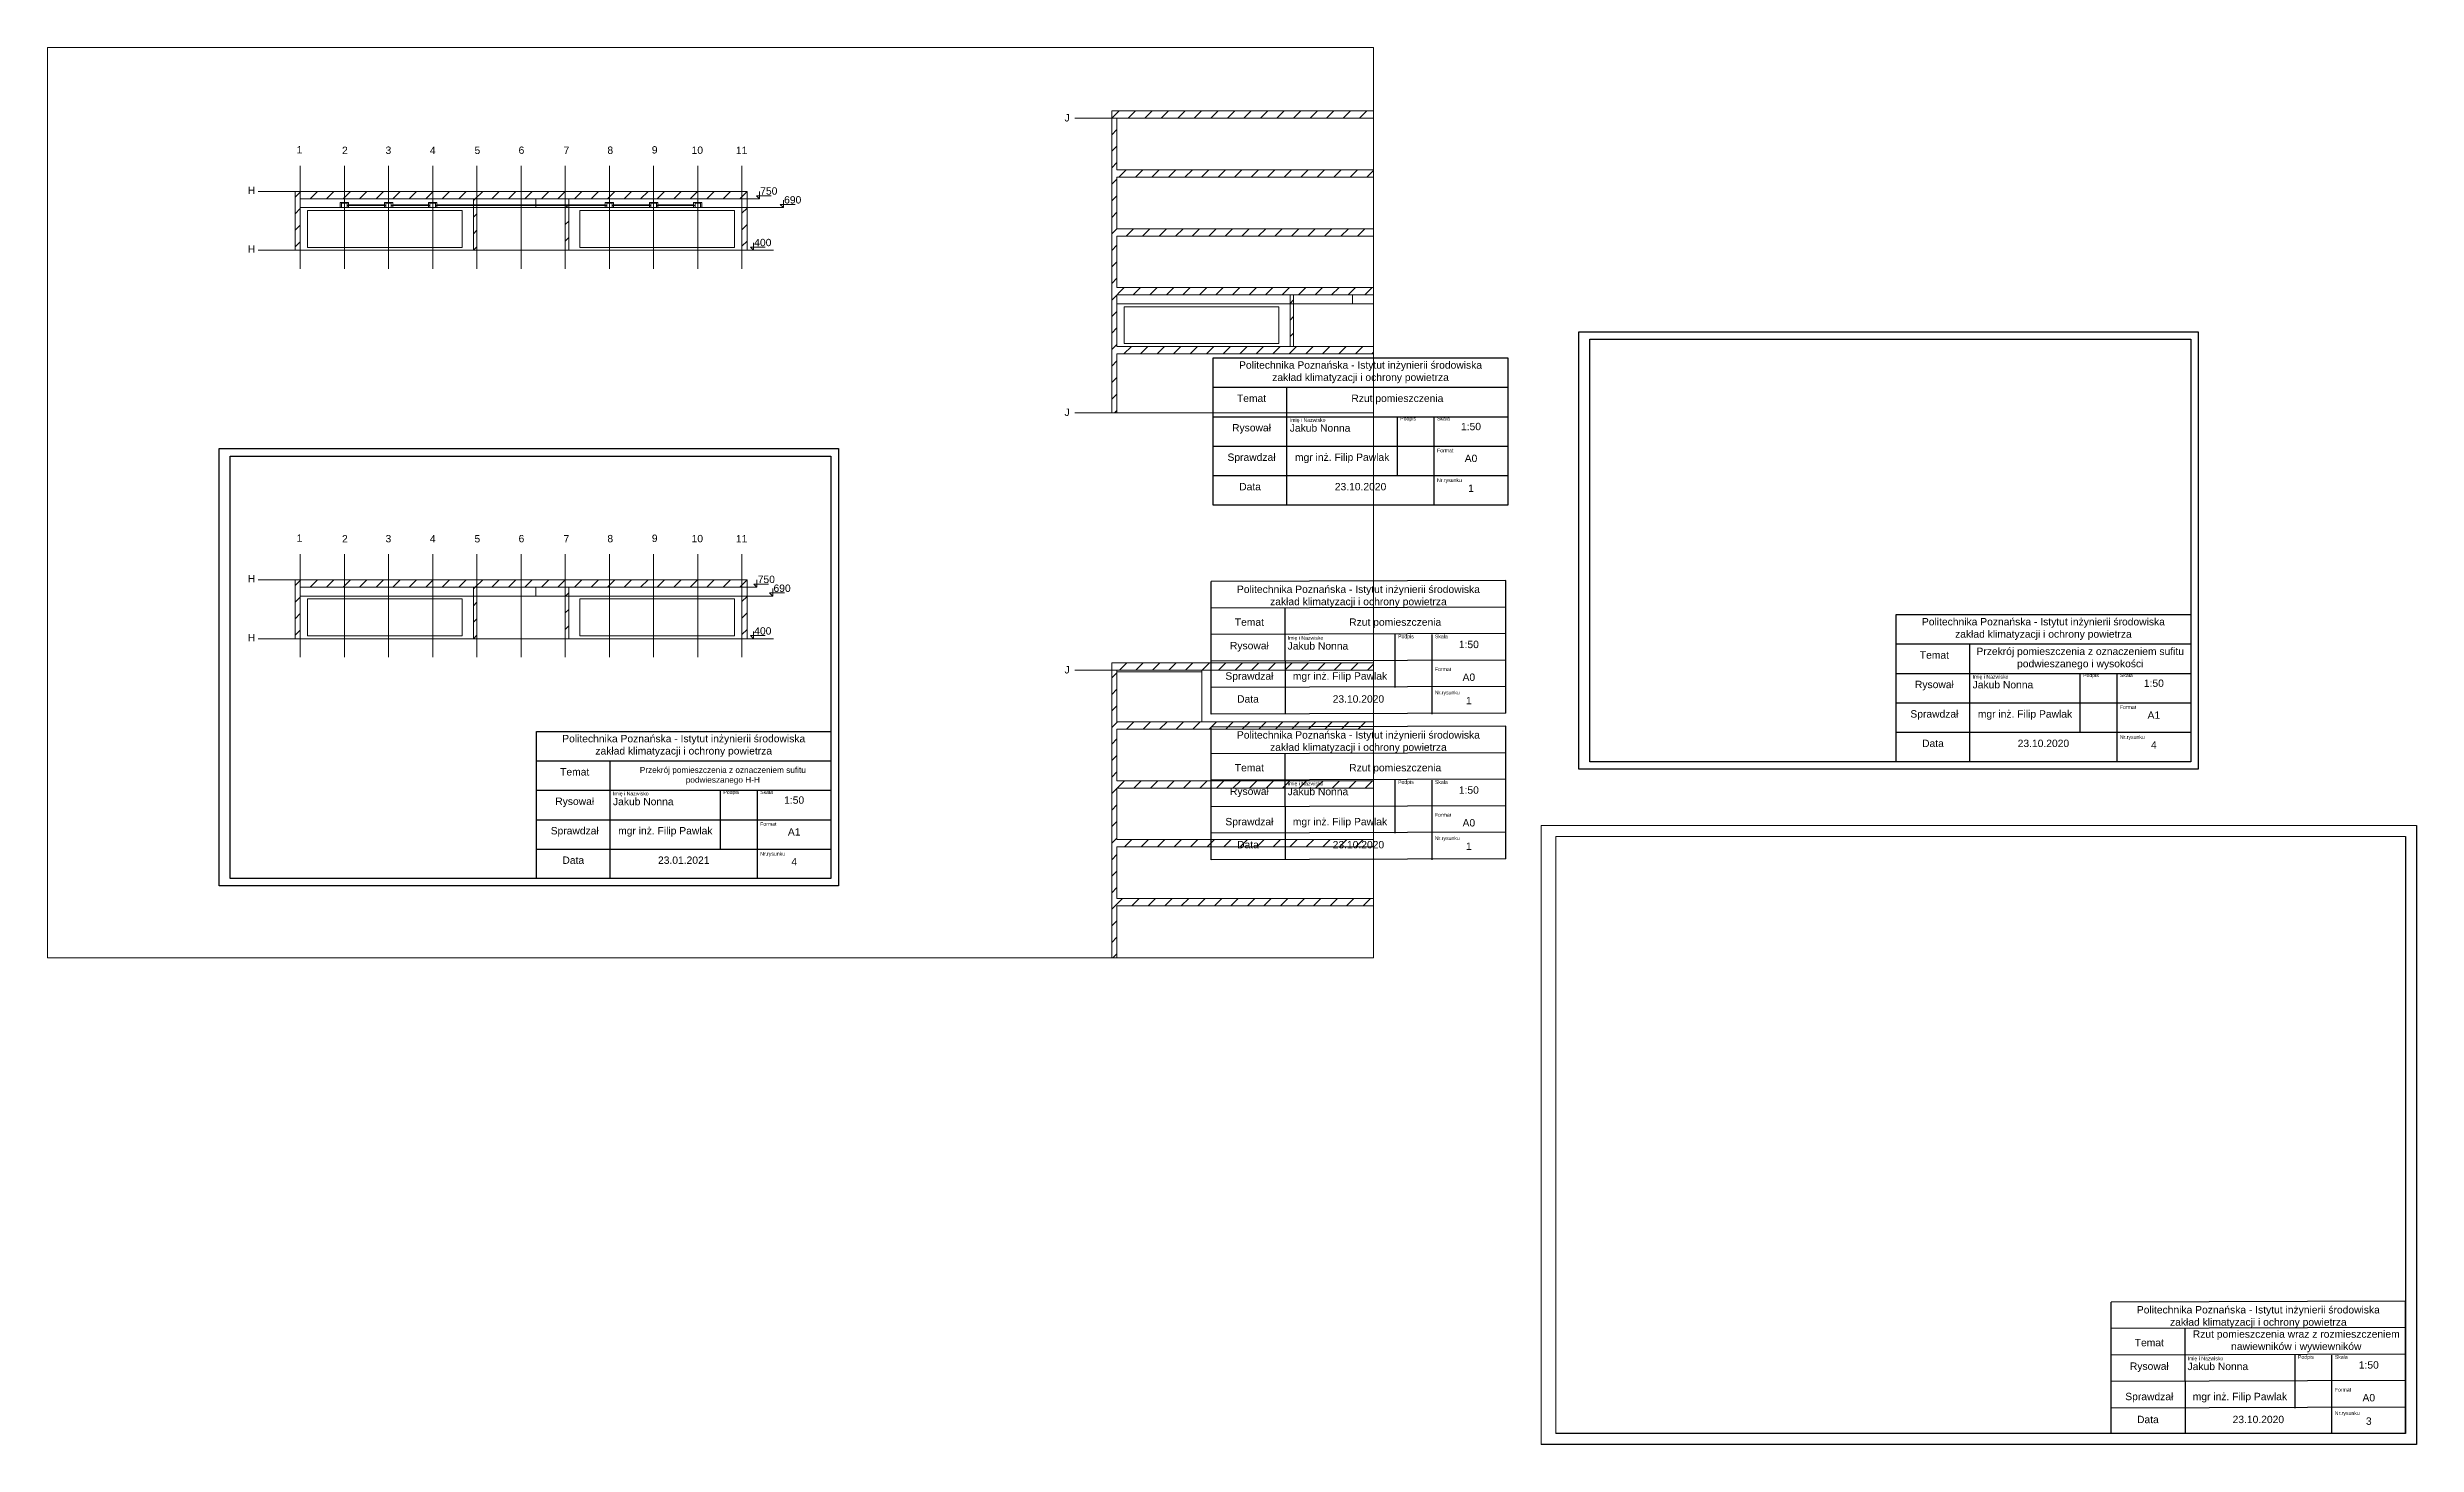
# Paper-space layout '4' of a CAD drawing. Header units: millimetres. Extents: x -233 to 2984, y -759 to 1139.
# The model-space entities are those that its viewports show. They can reach past a viewport. Long polylines and large blocks are cut down to what shows.
import ezdxf

# ---------------------------------------------------------------- set-up
doc = ezdxf.new("R2010")
doc.units = ezdxf.units.MM
doc.linetypes.add('JIS_02_1.2', pattern=[2.5, 1.25, -1.25])
for name, color, linetype, lineweight in [('instalacja nawiewna', 150, 'Continuous', 20), ('opisy', 7, 'Continuous', 13), ('wymiary', 7, 'Continuous', 13), ('wywiewniki', 30, 'Continuous', 20)]:
    doc.layers.add(name, color=color, linetype=linetype, lineweight=lineweight)
doc.layers.add('osie', color=7, linetype='JIS_02_1.2', lineweight=5, transparency=0.7)
doc.layers.add('podkład', color=7, linetype='Continuous', lineweight=13, transparency=0.7)
doc.styles.get("Standard").update_dxf_attribs({"font": 'arial.ttf', "height": 0.02})
pattern_1 = [(45, (56799.78836, -93584.2136), (-0.56126601, 0.56126601), [])]
pattern_2 = [(45, (56855.2462, -93628.2353), (-0.56126601, 0.56126601), [])]
pattern_3 = [(45, (56799.78836, -93610.5923), (-0.56126601, 0.56126601), [])]

msp = doc.modelspace()

# ---------------------------------------------------------------- hatches: boundary and pattern name
at = {"layer": 'podkład'}
h = msp.add_hatch(dxfattribs=at)
h.set_pattern_fill('ANSI31', color=256, scale=0.25)
h.set_pattern_definition(pattern_2)
h.paths.add_polyline_path([(59893.530913, -87603.91302), (59862.830913, -87603.91302), (59862.830913, -87624.41302), (59863.180913, -87624.41302), (59863.180913, -87620.41302), (59893.180913, -87620.41302), (59893.180913, -87624.41302), (59893.530913, -87624.41302)])
h.paths.add_polyline_path([(59863.180913, -87608.41302), (59893.180913, -87608.41302), (59893.180913, -87611.91302), (59863.180913, -87611.91302)], flags=16)
h.paths.add_polyline_path([(59863.180913, -87607.91302), (59863.180913, -87604.41302), (59893.180913, -87604.41302), (59893.180913, -87607.91302)], flags=16)
h.paths.add_polyline_path([(59863.180913, -87612.41302), (59893.180913, -87612.41302), (59893.180913, -87615.91302), (59863.180913, -87615.91302)], flags=16)
h.paths.add_polyline_path([(59863.180913, -87616.41302), (59893.180913, -87616.41302), (59893.180913, -87616.51302), (59893.180913, -87619.91302), (59863.180913, -87619.91302), (59863.180913, -87616.51302)], flags=16)
h.paths.add_polyline_path([(59863.680913, -87616.81302), (59874.180913, -87616.81302), (59874.180913, -87619.31302), (59863.680913, -87619.31302)], flags=0)
h.paths.add_polyline_path([(59882.180913, -87616.81302), (59892.680913, -87616.81302), (59892.680913, -87619.31302), (59882.180913, -87619.31302)], flags=0)
h.paths.add_polyline_path([(59881.420913, -87616.51302), (59881.180913, -87616.51302), (59881.180913, -87619.91302), (59881.420913, -87619.91302)], flags=0)
h.paths.add_polyline_path([(59875.180913, -87616.51302), (59874.940913, -87616.51302), (59874.940913, -87619.91302), (59875.180913, -87619.91302)], flags=0)
h = msp.add_hatch(dxfattribs=at)
h.set_pattern_fill('ANSI31', color=256, scale=0.25)
h.set_pattern_definition(pattern_1)
h.paths.add_polyline_path([(59807.723098, -87609.981195), (59807.723098, -87609.381195), (59807.373098, -87609.381195), (59807.373098, -87609.981195), (59807.373098, -87613.381195), (59807.723098, -87613.381195)])
h.paths.add_polyline_path([(59819.723098, -87609.981195), (59819.483098, -87609.981195), (59819.483098, -87613.381195), (59819.723098, -87613.381195)])
h.paths.add_polyline_path([(59825.963098, -87609.981195), (59825.723098, -87609.981195), (59825.723098, -87613.381195), (59825.963098, -87613.381195)])
h.paths.add_polyline_path([(59819.483098, -87609.381195), (59807.723098, -87609.381195), (59807.723098, -87609.881195), (59819.483098, -87609.881195)])
h.paths.add_polyline_path([(59819.723098, -87609.381195), (59819.483098, -87609.381195), (59819.483098, -87609.881195), (59819.723098, -87609.881195)])
h.paths.add_polyline_path([(59825.723098, -87609.381195), (59819.723098, -87609.381195), (59819.723098, -87609.881195), (59825.723098, -87609.881195)])
h.paths.add_polyline_path([(59837.723098, -87609.381195), (59825.963098, -87609.381195), (59825.963098, -87609.881195), (59837.723098, -87609.881195)])
h.paths.add_polyline_path([(59838.073098, -87609.981195), (59838.073098, -87609.381195), (59837.723098, -87609.381195), (59837.723098, -87609.981195), (59837.723098, -87613.381195), (59838.073098, -87613.381195)])
h = msp.add_hatch(dxfattribs=at)
h.set_pattern_fill('ANSI31', color=256, scale=0.25)
h.set_pattern_definition(pattern_1)
h.paths.add_polyline_path([(59819.483098, -87609.981195), (59819.723098, -87609.981195), (59819.723098, -87609.881195), (59819.483098, -87609.881195)])
h = msp.add_hatch(dxfattribs=at)
h.set_pattern_fill('ANSI31', color=256, scale=0.25)
h.set_pattern_definition(pattern_2)
h.paths.add_polyline_path([(59875.180913, -87616.51302), (59874.940913, -87616.51302), (59874.940913, -87619.91302), (59875.180913, -87619.91302)])
h.paths.add_polyline_path([(59881.420913, -87616.51302), (59881.180913, -87616.51302), (59881.180913, -87619.91302), (59881.420913, -87619.91302)])
h = msp.add_hatch(dxfattribs=at)
h.set_pattern_fill('ANSI31', color=256, scale=0.25)
h.set_pattern_definition(pattern_3)
h.paths.add_polyline_path([(59807.723098, -87636.359841), (59807.723098, -87635.759841), (59807.373098, -87635.759841), (59807.373098, -87636.359841), (59807.373098, -87639.759841), (59807.723098, -87639.759841)])
h.paths.add_polyline_path([(59819.723098, -87636.359841), (59819.483098, -87636.359841), (59819.483098, -87639.759841), (59819.723098, -87639.759841)])
h.paths.add_polyline_path([(59825.963098, -87636.359841), (59825.723098, -87636.359841), (59825.723098, -87639.759841), (59825.963098, -87639.759841)])
h.paths.add_polyline_path([(59819.483098, -87635.759841), (59807.723098, -87635.759841), (59807.723098, -87636.259841), (59819.483098, -87636.259841)])
h.paths.add_polyline_path([(59819.723098, -87635.759841), (59819.483098, -87635.759841), (59819.483098, -87636.259841), (59819.723098, -87636.259841)])
h.paths.add_polyline_path([(59825.723098, -87635.759841), (59819.723098, -87635.759841), (59819.723098, -87636.259841), (59825.723098, -87636.259841)])
h.paths.add_polyline_path([(59837.723098, -87635.759841), (59825.963098, -87635.759841), (59825.963098, -87636.259841), (59837.723098, -87636.259841)])
h.paths.add_polyline_path([(59838.073098, -87636.359841), (59838.073098, -87635.759841), (59837.723098, -87635.759841), (59837.723098, -87636.359841), (59837.723098, -87639.759841), (59838.073098, -87639.759841)])
h = msp.add_hatch(dxfattribs=at)
h.set_pattern_fill('ANSI31', color=256, scale=0.25)
h.set_pattern_definition(pattern_3)
h.paths.add_polyline_path([(59819.483098, -87636.359841), (59819.723098, -87636.359841), (59819.723098, -87636.259841), (59819.483098, -87636.259841)])
h = msp.add_hatch(dxfattribs=at)
h.set_pattern_fill('ANSI31', color=256, scale=0.25)
h.set_pattern_definition([(45, (56855.2462, -93638.1868), (-0.56126601, 0.56126601), [])])
h.paths.add_polyline_path([(59862.830913, -87661.902689), (59863.180913, -87661.902689), (59863.180913, -87657.902689), (59893.180913, -87657.902689), (59893.180913, -87661.902689), (59893.530913, -87661.902689), (59893.530913, -87641.402689), (59862.830913, -87641.402689)])
h.paths.add_polyline_path([(59863.180913, -87641.902689), (59893.180913, -87641.902689), (59893.180913, -87645.402689), (59863.180913, -87645.402689)], flags=16)
h.paths.add_polyline_path([(59863.180913, -87645.902689), (59893.180913, -87645.902689), (59893.180913, -87649.402689), (59863.180913, -87649.402689)], flags=16)
h.paths.add_polyline_path([(59863.180913, -87649.902689), (59893.180913, -87649.902689), (59893.180913, -87653.402689), (59863.180913, -87653.402689)], flags=16)
h.paths.add_polyline_path([(59863.180913, -87653.902689), (59893.180913, -87653.902689), (59893.180913, -87654.002689), (59893.180913, -87657.402689), (59863.180913, -87657.402689), (59863.180913, -87654.002689)], flags=16)

# ---------------------------------------------------------------- linework, layer by layer
at = {"layer": 'instalacja nawiewna', "ltscale": 20}
for p, q in [((59810.922098, -87610.473195), (59810.524098, -87610.473195)), ((59810.524098, -87610.473195), (59810.524098, -87610.481195)), ((59810.524098, -87610.481195), (59810.922098, -87610.481195)), ((59810.537098, -87610.473195), (59810.537098, -87610.178195)), ((59810.537098, -87610.178195), (59810.909098, -87610.178195)), ((59810.909098, -87610.178195), (59810.909098, -87610.473195)), ((59810.909098, -87610.325695), (59813.537098, -87610.325695)), ((59810.922098, -87610.481195), (59810.922098, -87610.473195)), ((59813.922098, -87610.473195), (59813.524098, -87610.473195)), ((59813.524098, -87610.473195), (59813.524098, -87610.481195)), ((59813.524098, -87610.481195), (59813.922098, -87610.481195)), ((59813.537098, -87610.473195), (59813.537098, -87610.178195)), ((59813.537098, -87610.178195), (59813.909098, -87610.178195)), ((59813.909098, -87610.178195), (59813.909098, -87610.473195)), ((59813.909098, -87610.325695), (59816.537098, -87610.325695)), ((59813.922098, -87610.481195), (59813.922098, -87610.473195)), ((59816.922098, -87610.473195), (59816.524098, -87610.473195)), ((59816.524098, -87610.473195), (59816.524098, -87610.481195)), ((59816.524098, -87610.481195), (59816.922098, -87610.481195)), ((59816.537098, -87610.473195), (59816.537098, -87610.178195)), ((59816.537098, -87610.178195), (59816.909098, -87610.178195)), ((59816.909098, -87610.178195), (59816.909098, -87610.473195)), ((59816.909098, -87610.325695), (59824.049542, -87610.325695)), ((59816.922098, -87610.481195), (59816.922098, -87610.473195)), ((59824.049542, -87610.325695), (59828.537098, -87610.325695)), ((59828.922098, -87610.473195), (59828.524098, -87610.473195)), ((59828.524098, -87610.473195), (59828.524098, -87610.481195)), ((59828.524098, -87610.481195), (59828.922098, -87610.481195)), ((59828.537098, -87610.473195), (59828.537098, -87610.178195)), ((59828.537098, -87610.178195), (59828.909098, -87610.178195)), ((59828.909098, -87610.178195), (59828.909098, -87610.473195)), ((59828.909098, -87610.325695), (59831.537098, -87610.325695)), ((59828.922098, -87610.481195), (59828.922098, -87610.473195)), ((59831.922098, -87610.473195), (59831.524098, -87610.473195)), ((59831.524098, -87610.473195), (59831.524098, -87610.481195)), ((59831.524098, -87610.481195), (59831.922098, -87610.481195)), ((59831.537098, -87610.473195), (59831.537098, -87610.178195)), ((59831.537098, -87610.178195), (59831.909098, -87610.178195)), ((59831.909098, -87610.178195), (59831.909098, -87610.473195)), ((59831.909098, -87610.325695), (59834.537098, -87610.325695)), ((59831.922098, -87610.481195), (59831.922098, -87610.473195)), ((59834.922098, -87610.473195), (59834.524098, -87610.473195)), ((59834.524098, -87610.473195), (59834.524098, -87610.481195)), ((59834.524098, -87610.481195), (59834.922098, -87610.481195)), ((59834.537098, -87610.473195), (59834.537098, -87610.178195)), ((59834.537098, -87610.178195), (59834.909098, -87610.178195)), ((59834.909098, -87610.178195), (59834.909098, -87610.473195)), ((59834.922098, -87610.481195), (59834.922098, -87610.473195))]:
    msp.add_line(p, q, dxfattribs=at)
at = {"layer": 'osie', "linetype": 'Continuous'}
for p, q in [((59860.330913, -87604.41302), (59895.330913, -87604.41302)), ((59807.723098, -87614.641195), (59807.723098, -87607.641195)), ((59810.723098, -87614.641195), (59810.723098, -87607.641195)), ((59813.723098, -87614.641195), (59813.723098, -87607.641195)), ((59816.723098, -87614.641195), (59816.723098, -87607.641195)), ((59819.723098, -87614.641195), (59819.723098, -87607.641195)), ((59822.723098, -87614.641195), (59822.723098, -87607.641195)), ((59825.723098, -87614.641195), (59825.723098, -87607.641195)), ((59828.723098, -87614.641195), (59828.723098, -87607.641195)), ((59831.723098, -87614.641195), (59831.723098, -87607.641195)), ((59834.723098, -87614.641195), (59834.723098, -87607.641195)), ((59837.723098, -87614.641195), (59837.723098, -87607.641195)), ((59804.873098, -87609.381195), (59838.073098, -87609.381195)), ((59804.873098, -87613.381195), (59839.873098, -87613.381195)), ((59860.330913, -87624.41302), (59895.330913, -87624.41302)), ((59807.723098, -87641.019841), (59807.723098, -87634.019841)), ((59810.723098, -87641.019841), (59810.723098, -87634.019841)), ((59813.723098, -87641.019841), (59813.723098, -87634.019841)), ((59816.723098, -87641.019841), (59816.723098, -87634.019841)), ((59819.723098, -87641.019841), (59819.723098, -87634.019841)), ((59822.723098, -87641.019841), (59822.723098, -87634.019841)), ((59825.723098, -87641.019841), (59825.723098, -87634.019841)), ((59828.723098, -87641.019841), (59828.723098, -87634.019841)), ((59831.723098, -87641.019841), (59831.723098, -87634.019841)), ((59834.723098, -87641.019841), (59834.723098, -87634.019841)), ((59837.723098, -87641.019841), (59837.723098, -87634.019841)), ((59804.873098, -87635.759841), (59838.073098, -87635.759841)), ((59804.873098, -87639.759841), (59839.873098, -87639.759841)), ((59860.330913, -87641.902689), (59895.330913, -87641.902689))]:
    msp.add_line(p, q, dxfattribs=at)
at = {"layer": 'podkład'}
for p, q in [((59862.830913, -87603.91302), (59893.530913, -87603.91302)), ((59862.830913, -87624.41302), (59862.830913, -87603.91302)), ((59863.180913, -87604.41302), (59893.180913, -87604.41302)), ((59863.180913, -87607.91302), (59863.180913, -87604.41302)), ((59863.180913, -87607.91302), (59893.180913, -87607.91302)), ((59863.180913, -87608.41302), (59893.180913, -87608.41302)), ((59863.180913, -87611.91302), (59863.180913, -87608.41302)), ((59807.373098, -87609.981195), (59807.373098, -87609.381195)), ((59807.373098, -87609.381195), (59807.723098, -87609.381195)), ((59807.373098, -87613.381195), (59807.373098, -87609.981195)), ((59807.723098, -87609.381195), (59837.723098, -87609.381195)), ((59807.723098, -87609.981195), (59807.723098, -87609.881195)), ((59807.723098, -87609.881195), (59837.723098, -87609.881195)), ((59807.723098, -87613.381195), (59807.723098, -87609.981195)), ((59807.723098, -87610.481195), (59837.723098, -87610.481195)), ((59819.483098, -87609.981195), (59819.483098, -87609.881195)), ((59819.483098, -87613.381195), (59819.483098, -87609.981195)), ((59819.723098, -87609.981195), (59819.723098, -87609.881195)), ((59819.723098, -87613.381195), (59819.723098, -87609.981195)), ((59825.723098, -87609.981195), (59825.723098, -87609.881195)), ((59825.723098, -87613.381195), (59825.723098, -87609.981195)), ((59825.963098, -87609.981195), (59825.963098, -87609.881195)), ((59825.963098, -87613.381195), (59825.963098, -87609.981195)), ((59837.723098, -87609.381195), (59838.073098, -87609.381195)), ((59837.723098, -87609.981195), (59837.723098, -87609.881195)), ((59837.723098, -87613.381195), (59837.723098, -87609.981195)), ((59838.073098, -87609.981195), (59838.073098, -87609.381195)), ((59838.073098, -87613.381195), (59838.073098, -87609.981195)), ((59863.180913, -87611.91302), (59893.180913, -87611.91302)), ((59807.373098, -87613.381195), (59807.723098, -87613.381195)), ((59807.723098, -87613.381195), (59837.723098, -87613.381195)), ((59837.723098, -87613.381195), (59838.073098, -87613.381195)), ((59863.180913, -87615.91302), (59863.180913, -87612.41302)), ((59863.180913, -87612.41302), (59893.180913, -87612.41302)), ((59863.180913, -87615.91302), (59893.180913, -87615.91302)), ((59863.180913, -87615.91302), (59893.180913, -87615.91302)), ((59863.180913, -87616.51302), (59863.180913, -87616.41302)), ((59863.180913, -87616.41302), (59893.180913, -87616.41302)), ((59863.180913, -87619.91302), (59863.180913, -87616.51302)), ((59874.940913, -87616.51302), (59874.940913, -87616.41302)), ((59874.940913, -87619.91302), (59874.940913, -87616.51302)), ((59875.180913, -87616.51302), (59875.180913, -87616.41302)), ((59875.180913, -87619.91302), (59875.180913, -87616.51302)), ((59863.180913, -87617.01302), (59893.180913, -87617.01302)), ((59863.180913, -87619.91302), (59893.180913, -87619.91302)), ((59863.180913, -87620.41302), (59893.180913, -87620.41302)), ((59863.180913, -87620.41302), (59863.180913, -87624.41302)), ((59862.830913, -87624.41302), (59893.530913, -87624.41302)), ((59807.373098, -87636.359841), (59807.373098, -87635.759841)), ((59807.373098, -87635.759841), (59807.723098, -87635.759841)), ((59807.723098, -87635.759841), (59837.723098, -87635.759841)), ((59807.723098, -87636.359841), (59807.723098, -87636.259841)), ((59807.723098, -87636.259841), (59837.723098, -87636.259841)), ((59819.483098, -87636.359841), (59819.483098, -87636.259841)), ((59819.723098, -87636.359841), (59819.723098, -87636.259841)), ((59825.723098, -87636.359841), (59825.723098, -87636.259841)), ((59825.963098, -87636.359841), (59825.963098, -87636.259841)), ((59837.723098, -87635.759841), (59838.073098, -87635.759841)), ((59837.723098, -87636.359841), (59837.723098, -87636.259841)), ((59838.073098, -87636.359841), (59838.073098, -87635.759841)), ((59807.373098, -87639.759841), (59807.373098, -87636.359841)), ((59807.723098, -87639.759841), (59807.723098, -87636.359841)), ((59807.723098, -87636.859841), (59837.723098, -87636.859841)), ((59819.483098, -87639.759841), (59819.483098, -87636.359841)), ((59819.723098, -87639.759841), (59819.723098, -87636.359841)), ((59825.723098, -87639.759841), (59825.723098, -87636.359841)), ((59825.963098, -87639.759841), (59825.963098, -87636.359841)), ((59837.723098, -87639.759841), (59837.723098, -87636.359841)), ((59838.073098, -87639.759841), (59838.073098, -87636.359841)), ((59807.373098, -87639.759841), (59807.723098, -87639.759841)), ((59807.723098, -87639.759841), (59837.723098, -87639.759841)), ((59837.723098, -87639.759841), (59838.073098, -87639.759841)), ((59862.830913, -87661.902689), (59862.830913, -87641.402689)), ((59862.830913, -87641.402689), (59893.530913, -87641.402689)), ((59863.180913, -87645.402689), (59863.180913, -87641.902689)), ((59863.180913, -87641.902689), (59893.180913, -87641.902689)), ((59863.180913, -87642.002689), (59868.940913, -87642.002689)), ((59868.940913, -87641.902689), (59868.940913, -87645.402689)), ((59863.180913, -87645.402689), (59893.180913, -87645.402689)), ((59863.180913, -87649.402689), (59863.180913, -87645.902689)), ((59863.180913, -87645.902689), (59893.180913, -87645.902689)), ((59863.180913, -87649.402689), (59893.180913, -87649.402689)), ((59863.180913, -87653.402689), (59863.180913, -87649.902689)), ((59863.180913, -87649.902689), (59893.180913, -87649.902689)), ((59863.180913, -87653.402689), (59893.180913, -87653.402689)), ((59863.180913, -87654.002689), (59863.180913, -87653.902689)), ((59863.180913, -87653.902689), (59893.180913, -87653.902689)), ((59863.180913, -87657.402689), (59863.180913, -87654.002689)), ((59863.180913, -87657.402689), (59893.180913, -87657.402689)), ((59863.180913, -87657.902689), (59893.180913, -87657.902689)), ((59863.180913, -87657.902689), (59863.180913, -87661.902689))]:
    msp.add_line(p, q, dxfattribs=at)
at = {"layer": 'podkład', "ltscale": 20}
for p, q in [((59823.723098, -87610.481195), (59823.723098, -87609.881195)), ((59879.180913, -87617.01302), (59879.180913, -87616.41302)), ((59823.723098, -87636.859841), (59823.723098, -87636.259841))]:
    msp.add_line(p, q, dxfattribs=at)
at = {"layer": 'podkład'}
for points in [[(59808.223098, -87610.681195), (59818.723098, -87610.681195), (59818.723098, -87613.181195), (59808.223098, -87613.181195)], [(59837.223098, -87610.681195), (59826.723098, -87610.681195), (59826.723098, -87613.181195), (59837.223098, -87613.181195)], [(59863.680913, -87617.21302), (59874.180913, -87617.21302), (59874.180913, -87619.71302), (59863.680913, -87619.71302)], [(59808.223098, -87637.059841), (59818.723098, -87637.059841), (59818.723098, -87639.559841), (59808.223098, -87639.559841)], [(59837.223098, -87637.059841), (59826.723098, -87637.059841), (59826.723098, -87639.559841), (59837.223098, -87639.559841)]]:
    msp.add_lwpolyline(points, close=True, dxfattribs=at)
at = {"layer": 'wymiary', "ltscale": 20}
for p, q in [((59837.723098, -87609.881195), (59838.912701, -87609.881195)), ((59837.723098, -87610.481195), (59840.536776, -87610.481195)), ((59838.912701, -87609.881195), (59838.700569, -87609.669063)), ((59838.700569, -87609.669063), (59839.700569, -87609.669063)), ((59838.912701, -87609.381195), (59838.912701, -87609.881195)), ((59840.536776, -87610.481195), (59840.324644, -87610.269063)), ((59840.324644, -87610.269063), (59841.324644, -87610.269063)), ((59840.536776, -87609.981195), (59840.536776, -87610.481195)), ((59838.506468, -87613.381195), (59838.294336, -87613.169063)), ((59838.294336, -87613.169063), (59839.294336, -87613.169063)), ((59838.506468, -87612.881195), (59838.506468, -87613.381195)), ((59837.723098, -87636.259841), (59838.743096, -87636.259841)), ((59838.743096, -87636.259841), (59838.530964, -87636.047709)), ((59838.530964, -87636.047709), (59839.530964, -87636.047709)), ((59838.743096, -87635.759841), (59838.743096, -87636.259841)), ((59837.723098, -87636.859841), (59839.815285, -87636.859841)), ((59839.815285, -87636.859841), (59839.603153, -87636.647709)), ((59839.603153, -87636.647709), (59840.603153, -87636.647709)), ((59839.815285, -87636.359841), (59839.815285, -87636.859841)), ((59838.506468, -87639.259841), (59838.506468, -87639.759841)), ((59838.506468, -87639.759841), (59838.294336, -87639.547709)), ((59838.294336, -87639.547709), (59839.294336, -87639.547709)), ((59838.324249, -87639.759841), (59838.688687, -87639.759841))]:
    msp.add_line(p, q, dxfattribs=at)
at = {"layer": 'wywiewniki', "ltscale": 20}
for p, q in [((59810.439598, -87610.473195), (59810.424098, -87610.473195)), ((59810.424098, -87610.473195), (59810.424098, -87610.481195)), ((59810.424098, -87610.481195), (59810.524098, -87610.481195)), ((59811.006598, -87610.128195), (59810.439598, -87610.128195)), ((59810.439598, -87610.473195), (59810.439598, -87610.128195)), ((59810.524098, -87610.473195), (59810.439598, -87610.473195)), ((59810.922098, -87610.473195), (59811.006598, -87610.473195)), ((59810.922098, -87610.481195), (59811.022098, -87610.481195)), ((59811.006598, -87610.128195), (59811.006598, -87610.473195)), ((59811.006598, -87610.300695), (59813.439598, -87610.300695)), ((59811.006598, -87610.473195), (59811.022098, -87610.473195)), ((59811.022098, -87610.473195), (59811.022098, -87610.481195)), ((59813.439598, -87610.473195), (59813.424098, -87610.473195)), ((59813.424098, -87610.473195), (59813.424098, -87610.481195)), ((59813.424098, -87610.481195), (59813.524098, -87610.481195)), ((59814.006598, -87610.128195), (59813.439598, -87610.128195)), ((59813.439598, -87610.473195), (59813.439598, -87610.128195)), ((59813.524098, -87610.473195), (59813.439598, -87610.473195)), ((59813.922098, -87610.473195), (59814.006598, -87610.473195)), ((59813.922098, -87610.481195), (59814.022098, -87610.481195)), ((59814.006598, -87610.128195), (59814.006598, -87610.473195)), ((59814.006598, -87610.300695), (59816.439598, -87610.300695)), ((59814.006598, -87610.473195), (59814.022098, -87610.473195)), ((59814.022098, -87610.473195), (59814.022098, -87610.481195)), ((59816.439598, -87610.473195), (59816.424098, -87610.473195)), ((59816.424098, -87610.473195), (59816.424098, -87610.481195)), ((59816.424098, -87610.481195), (59816.524098, -87610.481195)), ((59817.006598, -87610.128195), (59816.439598, -87610.128195)), ((59816.439598, -87610.473195), (59816.439598, -87610.128195)), ((59816.524098, -87610.473195), (59816.439598, -87610.473195)), ((59816.922098, -87610.473195), (59817.006598, -87610.473195)), ((59816.922098, -87610.481195), (59817.022098, -87610.481195)), ((59817.006598, -87610.128195), (59817.006598, -87610.473195)), ((59817.006598, -87610.300695), (59825.506598, -87610.300695)), ((59817.006598, -87610.473195), (59817.022098, -87610.473195)), ((59817.022098, -87610.473195), (59817.022098, -87610.481195)), ((59825.506598, -87610.300695), (59828.439598, -87610.300695)), ((59828.439598, -87610.473195), (59828.424098, -87610.473195)), ((59828.424098, -87610.473195), (59828.424098, -87610.481195)), ((59828.424098, -87610.481195), (59828.524098, -87610.481195)), ((59829.006598, -87610.128195), (59828.439598, -87610.128195)), ((59828.439598, -87610.473195), (59828.439598, -87610.128195)), ((59828.524098, -87610.473195), (59828.439598, -87610.473195)), ((59828.922098, -87610.473195), (59829.006598, -87610.473195)), ((59828.922098, -87610.481195), (59829.022098, -87610.481195)), ((59829.006598, -87610.128195), (59829.006598, -87610.473195)), ((59829.006598, -87610.300695), (59831.439598, -87610.300695)), ((59829.006598, -87610.473195), (59829.022098, -87610.473195)), ((59829.022098, -87610.473195), (59829.022098, -87610.481195)), ((59831.439598, -87610.473195), (59831.424098, -87610.473195)), ((59831.424098, -87610.473195), (59831.424098, -87610.481195)), ((59831.424098, -87610.481195), (59831.524098, -87610.481195)), ((59832.006598, -87610.128195), (59831.439598, -87610.128195)), ((59831.439598, -87610.473195), (59831.439598, -87610.128195)), ((59831.524098, -87610.473195), (59831.439598, -87610.473195)), ((59831.922098, -87610.473195), (59832.006598, -87610.473195)), ((59831.922098, -87610.481195), (59832.022098, -87610.481195)), ((59832.006598, -87610.128195), (59832.006598, -87610.473195)), ((59832.006598, -87610.300695), (59834.439598, -87610.300695)), ((59832.006598, -87610.473195), (59832.022098, -87610.473195)), ((59832.022098, -87610.473195), (59832.022098, -87610.481195)), ((59834.439598, -87610.473195), (59834.424098, -87610.473195)), ((59834.424098, -87610.473195), (59834.424098, -87610.481195)), ((59834.424098, -87610.481195), (59834.524098, -87610.481195)), ((59835.006598, -87610.128195), (59834.439598, -87610.128195)), ((59834.439598, -87610.473195), (59834.439598, -87610.128195)), ((59834.524098, -87610.473195), (59834.439598, -87610.473195)), ((59834.922098, -87610.473195), (59835.006598, -87610.473195)), ((59834.922098, -87610.481195), (59835.022098, -87610.481195)), ((59835.006598, -87610.128195), (59835.006598, -87610.473195)), ((59835.006598, -87610.473195), (59835.022098, -87610.473195)), ((59835.022098, -87610.473195), (59835.022098, -87610.481195))]:
    msp.add_line(p, q, dxfattribs=at)

# ---------------------------------------------------------------- texts
at = {"layer": 'opisy', "char_height": 0.5, "attachment_point": 1}
for s, insert in [('J ', (59859.624992, -87604.12889)), ('1 ', (59807.481351, -87606.300635)), ('2 ', (59810.566015, -87606.340841)), ('3 ', (59813.519494, -87606.332141)), ('4 ', (59816.530237, -87606.340841)), ('5 ', (59819.560918, -87606.340841)), ('6 ', (59822.553227, -87606.330834)), ('7 ', (59825.608836, -87606.340841)), ('8 ', (59828.585248, -87606.330834)), ('9 ', (59831.601082, -87606.307841)), ('10 ', (59834.301535, -87606.329786)), ('11 ', (59837.310559, -87606.339909)), ('H ', (59804.167177, -87609.050273)), ('H ', (59804.167177, -87613.050273)), ('J ', (59859.624992, -87624.12889)), ('1 ', (59807.481351, -87632.67928)), ('2 ', (59810.566015, -87632.719487)), ('3 ', (59813.519494, -87632.710787)), ('4 ', (59816.530237, -87632.719487)), ('5 ', (59819.560918, -87632.719487)), ('6 ', (59822.553227, -87632.70948)), ('7 ', (59825.608836, -87632.719487)), ('8 ', (59828.585248, -87632.70948)), ('9 ', (59831.601082, -87632.686487)), ('10 ', (59834.301535, -87632.708432)), ('11 ', (59837.310559, -87632.718555)), ('H ', (59804.167177, -87635.428919)), ('H ', (59804.167177, -87639.428919)), ('J ', (59859.624992, -87641.618559)), ('J ', (59859.624992, -87661.618559))]:
    msp.add_mtext_dynamic_manual_height_columns(s, width=0.9375, gutter_width=4.6875, heights=[0], dxfattribs=dict(at, insert=insert))
at = {"layer": 'wymiary', "ltscale": 20, "char_height": 0.5, "attachment_point": 1}
for s, insert in [('750', (59838.962423, -87609.100599)), ('690', (59840.586498, -87609.700599)), ('400', (59838.556189, -87612.600599)), ('750', (59838.792817, -87635.479245)), ('690', (59839.865007, -87636.079245)), ('400', (59838.556189, -87638.979245))]:
    msp.add_mtext_dynamic_manual_height_columns(s, width=1.6546559, gutter_width=2.5, heights=[0], dxfattribs=dict(at, insert=insert))

psp = doc.layouts.new('4')

# ---------------------------------------------------------------- linework, layer by layer
for p, q in [((1846.6, 158.7), (1846.6, 752.7)), ((1846.6, 752.7), (2687.6, 752.7)), ((1861.6, 742.7), (2677.6, 742.7)), ((1861.6, 168.7), (1861.6, 742.7)), ((2677.6, 742.7), (2677.6, 168.7)), ((2687.6, 752.7), (2687.6, 158.7)), ((1350.2, 517.4), (1350.2, 717.4)), ((1350.2, 717.4), (1750.2, 717.4)), ((1750.2, 717.4), (1750.2, 517.4)), ((1350.2, 677.4), (1750.2, 677.4)), ((1450.2, 517.4), (1450.2, 677.4)), ((1350.2, 637.4), (1750.2, 637.4)), ((1600.2, 557.4), (1600.2, 637.4)), ((1650.2, 517.4), (1650.2, 637.4)), ((0, 594), (841, 594)), ((0, 0), (0, 594)), ((15, 10), (15, 584)), ((15, 584), (831, 584)), ((831, 584), (831, 10)), ((841, 594), (841, 0)), ((1350.2, 597.4), (1750.2, 597.4)), ((1350.2, 557.4), (1750.2, 557.4)), ((1750.2, 517.4), (1350.2, 517.4)), ((1747.3, 414.8), (1347.3, 413.4)), ((1347.3, 233.4), (1347.3, 413.4)), ((1747.3, 234.8), (1747.3, 414.8)), ((1747.3, 378.8), (1347.3, 377.4)), ((1447.3, 377.4), (1447.8, 233.4)), ((2277.6, 168.7), (2277.6, 368.7)), ((2277.6, 368.7), (2677.6, 368.7)), ((2677.6, 368.7), (2677.6, 168.7)), ((1747.3, 342.8), (1347.3, 341.4)), ((1347.3, 233.4), (1347.3, 341.4)), ((1597.3, 269.4), (1597.3, 341.4)), ((1647.3, 233.4), (1647.3, 341.4)), ((2277.6, 328.7), (2677.6, 328.7)), ((2377.6, 168.7), (2377.6, 328.7)), ((1747.3, 306.8), (1347.3, 305.4)), ((1747.3, 270.8), (1347.3, 269.4)), ((2277.6, 288.7), (2677.6, 288.7)), ((2527.6, 208.7), (2527.6, 288.7)), ((2577.6, 168.7), (2577.6, 288.7)), ((1747.3, 234.8), (1347.3, 233.4)), ((2277.6, 248.7), (2677.6, 248.7)), ((431, 10), (431, 210)), ((431, 210), (831, 210)), ((831, 210), (831, 10)), ((1747.3, 217), (1347.3, 215.6)), ((1347.3, 35.6), (1347.3, 215.6)), ((1747.3, 37), (1747.3, 217)), ((2277.6, 208.7), (2677.6, 208.7)), ((431, 170), (831, 170)), ((531, 10), (531, 170)), ((1747.3, 181), (1347.3, 179.6)), ((1447.3, 179.6), (1447.8, 35.6)), ((2677.6, 168.7), (1861.6, 168.7)), ((2677.6, 168.7), (2277.6, 168.7)), ((431, 130), (831, 130)), ((681, 50), (681, 130)), ((731, 10), (731, 130)), ((1747.3, 145), (1347.3, 143.6)), ((1347.3, 35.6), (1347.3, 143.6)), ((1597.3, 71.6), (1597.3, 143.6)), ((1647.3, 35.6), (1647.3, 143.6)), ((2687.6, 158.7), (1846.6, 158.7)), ((1747.3, 109), (1347.3, 107.6)), ((431, 90), (831, 90)), ((1747.3, 73), (1347.3, 71.6)), ((2969.5, 67.1), (2969.5, -743.9)), ((2984.5, 82.1), (2984.5, -758.9)), ((431, 50), (831, 50)), ((1747.3, 37), (1347.3, 35.6)), ((841, 0), (0, 0)), ((831, 10), (15, 10)), ((831, 10), (431, 10)), ((2969.5, -563.9), (2569.5, -565.3)), ((2569.5, -743.9), (2569.5, -565.3)), ((2969.5, -743.9), (2969.5, -563.9)), ((2969.5, -599.9), (2569.5, -601.3)), ((2669.5, -601.3), (2670, -743.9)), ((2969.5, -635.9), (2569.5, -637.3)), ((2569.5, -743.9), (2569.5, -637.3)), ((2819.5, -709.3), (2819.5, -637.3)), ((2869.5, -743.9), (2869.5, -637.3)), ((2969.5, -671.9), (2569.5, -673.3)), ((2969.5, -707.9), (2569.5, -709.3)), ((2984.5, -758.9), (1795.5, -758.9)), ((2969.5, -743.9), (1815.5, -743.9)), ((2969.5, -743.9), (2569.5, -743.9))]:
    psp.add_line(p, q)
at = {"layer": 'podkład'}
for p, q in [((1795.5, -758.9), (1795.5, 82.1)), ((1795.5, 82.1), (2984.5, 82.1)), ((1815.5, 67.1), (2969.5, 67.1)), ((1815.5, -743.9), (1815.5, 67.1))]:
    psp.add_line(p, q, dxfattribs=at)

# ---------------------------------------------------------------- texts
at = {"attachment_point": 1}
for s, width, gutter_width, heights, insert, char_height in [('\\pxqc;Politechnika Poznańska - Istytut inżynierii środowiska \\Pzakład klimatyzacji i ochrony powietrza', 400, 12.5, [35.2], (1350.2, 712.6), 10), ('\\pxqc; Temat', 100, 75, [30], (1350.2, 667.4), 10), ('\\pxqc;Rzut pomieszczenia', 300, 75, [30], (1450.2, 667.4), 10), ('\\pxqc; Rysował', 100, 75, [30], (1350.2, 627.4), 10), (' {\\H0.5x;Imię i Nazwisko}\\P Jakub Nonna', 150, 75, [38], (1450.2, 635.4), 10), ('\\pxql; {\\H0.5x;Podpis}', 50, 75, [40], (1600.2, 637.4), 10), ('\\pxql; {\\H0.5x;Skala}\\P\\pqc;1:50', 100, 75, [40], (1650.2, 637.4), 10), ('\\pxqc; Sprawdzał', 100, 75, [30], (1350.2, 587.4), 10), ('\\pxqc;mgr inż. Filip Pawlak', 150, 75, [30], (1450.2, 587.4), 10), ('\\pxql;  Format\\P\\pqc;{\\H2x;A0}', 100, 75, [36.7], (1650.2, 594.1), 5), ('\\pxqc;Data', 100, 75, [30], (1350.2, 547.4), 10), ('\\pxqc;23.10.2020', 200, 75, [30], (1450.2, 547.4), 10), ('\\pxql;  Nr.rysunku\\P\\pqc;{\\H2x;1}', 100, 75, [36.2], (1650.2, 553.6), 5), ('\\pxqc;Politechnika Poznańska - Istytut inżynierii środowiska \\Pzakład klimatyzacji i ochrony powietrza', 400, 12.5, [35.2], (1347.3, 408), 10), ('\\pxqc; Temat', 100, 75, [30], (1347.3, 363.4), 10), ('\\pxqc;Rzut pomieszczenia', 300, 75, [30], (1447.3, 363.4), 10), ('\\pxqc;Politechnika Poznańska - Istytut inżynierii środowiska \\Pzakład klimatyzacji i ochrony powietrza', 400, 12.5, [35.2], (2277.6, 363.9), 10), ('\\pxqc; Rysował', 100, 75, [30], (1347.3, 331.4), 10), (' {\\H0.5x;Imię i Nazwisko}\\P Jakub Nonna', 150, 75, [38], (1447.3, 339.4), 10), ('\\pxql; {\\H0.5x;Podpis}', 50, 75, [40], (1597.3, 341.4), 10), ('\\pxql; {\\H0.5x;Skala}\\P\\pqc;1:50', 100, 75, [40], (1647.3, 341.4), 10), ('\\pxqc;Przekrój pomieszczenia z oznaczeniem sufitu podwieszanego i wysokości', 300, 75, [30], (2377.6, 323.7), 10), ('\\pxqc; Sprawdzał', 100, 75, [30], (1347.3, 290.2), 10), ('\\pxqc;mgr inż. Filip Pawlak', 150, 75, [30], (1447.3, 290.2), 10), ('\\pxql;  Format\\P\\pqc;{\\H2x;A0}', 100, 75, [36.7], (1647.3, 296.9), 5), ('\\pxqc; Temat', 100, 75, [30], (2277.6, 318.7), 10), ('\\pxqc;Data', 100, 75, [30], (1347.3, 259), 10), ('\\pxqc;23.10.2020', 200, 75, [30], (1447.3, 259), 10), ('\\pxql;  Nr.rysunku\\P\\pqc;{\\H2x;1}', 100, 75, [36.2], (1647.3, 265.2), 5), ('\\pxqc; Rysował', 100, 75, [30], (2277.6, 278.7), 10), (' {\\H0.5x;Imię i Nazwisko}\\P Jakub Nonna', 150, 75, [38], (2377.6, 286.7), 10), ('\\pxql; {\\H0.5x;Podpis}', 50, 75, [40], (2527.6, 288.7), 10), ('\\pxql; {\\H0.5x;Skala}\\P\\pqc;1:50', 100, 75, [40], (2577.6, 288.7), 10), ('\\pxqc; Sprawdzał', 100, 75, [30], (2277.6, 238.7), 10), ('\\pxqc;mgr inż. Filip Pawlak', 150, 75, [30], (2377.6, 238.7), 10), ('\\pxql;  Format\\P\\pqc;{\\H2x;A1}', 100, 75, [36.7], (2577.6, 245.4), 5), ('\\pxqc;Politechnika Poznańska - Istytut inżynierii środowiska \\Pzakład klimatyzacji i ochrony powietrza', 400, 12.5, [35.2], (431, 205.2), 10), ('\\pxqc;Politechnika Poznańska - Istytut inżynierii środowiska \\Pzakład klimatyzacji i ochrony powietrza', 400, 12.5, [35.2], (1347.3, 210.2), 10), ('\\pxqc;Data', 100, 75, [30], (2277.6, 198.7), 10), ('\\pxqc;23.10.2020', 200, 75, [30], (2377.6, 198.7), 10), ('\\pxql;  Nr.rysunku\\P\\pqc;{\\H2x;4}', 100, 75, [36.2], (2577.6, 204.8), 5), ('\\pxqc;Przekrój pomieszczenia z oznaczeniem sufitu podwieszanego H-H ', 300, 75, [60.2], (534.1, 161.5), 8), ('\\pxqc; Temat', 100, 75, [30], (1347.3, 165.6), 10), ('\\pxqc;Rzut pomieszczenia', 300, 75, [30], (1447.3, 165.6), 10), ('\\pxqc; Temat', 100, 75, [30], (431, 160), 10), ('\\pxql; {\\H0.5x;Podpis}', 50, 75, [40], (681, 130), 10), ('\\pxql; {\\H0.5x;Skala}\\P\\pqc;1:50', 100, 75, [40], (731, 130), 10), ('\\pxqc; Rysował', 100, 75, [30], (1347.3, 133.6), 10), (' {\\H0.5x;Imię i Nazwisko}\\P Jakub Nonna', 150, 75, [38], (1447.3, 141.6), 10), ('\\pxql; {\\H0.5x;Podpis}', 50, 75, [40], (1597.3, 143.6), 10), ('\\pxql; {\\H0.5x;Skala}\\P\\pqc;1:50', 100, 75, [40], (1647.3, 143.6), 10), ('\\pxqc; Rysował', 100, 75, [30], (431, 120), 10), (' {\\H0.5x;Imię i Nazwisko}\\P Jakub Nonna', 150, 75, [38], (531, 128), 10), ('\\pxql;  Format\\P\\pqc;{\\H2x;A0}', 100, 75, [36.7], (1647.3, 99.1), 5), ('\\pxqc; Sprawdzał', 100, 75, [30], (431, 80), 10), ('\\pxqc;mgr inż. Filip Pawlak', 150, 75, [30], (531, 80), 10), ('\\pxql;  Format\\P\\pqc;{\\H2x;A1}', 100, 75, [36.7], (731, 86.7), 5), ('\\pxqc; Sprawdzał', 100, 75, [30], (1347.3, 92.4), 10), ('\\pxqc;mgr inż. Filip Pawlak', 150, 75, [30], (1447.3, 92.4), 10), ('\\pxql;  Nr.rysunku\\P\\pqc;{\\H2x;1}', 100, 75, [36.2], (1647.3, 67.3), 5), ('\\pxqc;Data', 100, 75, [30], (431, 40), 10), ('\\pxqc;23.01.2021', 200, 75, [30], (531, 40), 10), ('\\pxql;  Nr.rysunku\\P\\pqc;{\\H2x;4}', 100, 75, [36.2], (731, 46.2), 5), ('\\pxqc;Data', 100, 75, [30], (1347.3, 61.1), 10), ('\\pxqc;23.10.2020', 200, 75, [30], (1447.3, 61.1), 10), ('\\pxqc;Politechnika Poznańska - Istytut inżynierii środowiska \\Pzakład klimatyzacji i ochrony powietrza', 400, 12.5, [35.2], (2569.5, -570.7), 10), ('\\pxqc;Rzut pomieszczenia wraz z rozmieszczeniem nawiewników i wywiewników ', 300, 75, [30], (2671, -603.7), 10), ('\\pxqc; Temat', 100, 75, [30], (2569.5, -615.3), 10), (' {\\H0.5x;Imię i Nazwisko}\\P Jakub Nonna', 150, 75, [38], (2669.5, -639.3), 10), ('\\pxql; {\\H0.5x;Podpis}', 50, 75, [40], (2819.5, -637.3), 10), ('\\pxql; {\\H0.5x;Skala}\\P\\pqc;1:50', 100, 75, [40], (2869.5, -637.3), 10), ('\\pxqc; Rysował', 100, 75, [30], (2569.5, -647.3), 10), ('\\pxqc; Sprawdzał', 100, 75, [30], (2569.5, -688.5), 10), ('\\pxqc;mgr inż. Filip Pawlak', 150, 75, [30], (2669.5, -688.5), 10), ('\\pxql;  Format\\P\\pqc;{\\H2x;A0}', 100, 75, [36.7], (2869.5, -681.8), 5), ('\\pxqc;Data', 100, 75, [30], (2569.5, -719.7), 10), ('\\pxqc;23.10.2020', 200, 75, [30], (2669.5, -719.7), 10), ('\\pxql;  Nr.rysunku\\P\\pqc;{\\H2x;3}', 100, 75, [36.2], (2869.5, -713.6), 5)]:
    psp.add_mtext_dynamic_manual_height_columns(s, width=width, gutter_width=gutter_width, heights=heights, dxfattribs=dict(at, insert=insert, char_height=char_height))

# ---------------------------------------------------------------- viewports
at = {"layer": 'podkład'}
psp.add_viewport(center=(667.3, 520.7), size=(1801, 1236.727), view_center_point=(59835.582212, -87630.515816), view_height=61.8363616, dxfattribs=at)

doc.saveas('drawing.dxf')
